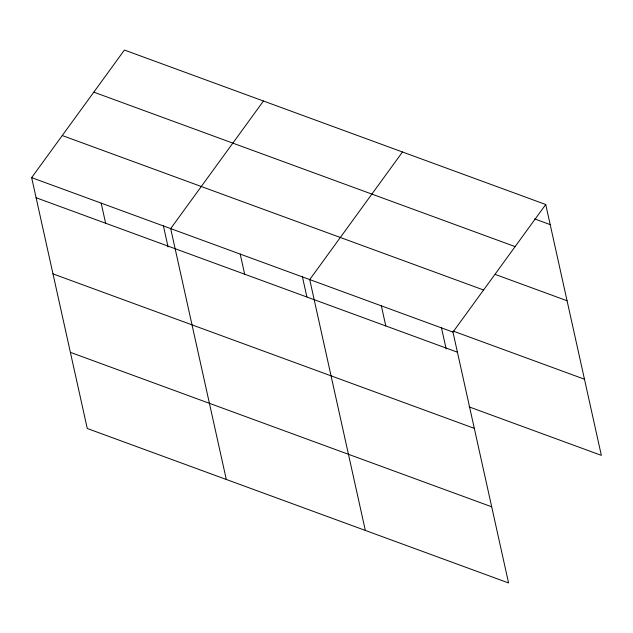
<?xml version="1.0" encoding="UTF-8"?>
<svg xmlns="http://www.w3.org/2000/svg" width="633" height="633" viewBox="0 0 633 633"><rect width="100%" height="100%" fill="white"/><g stroke="black" fill="none" stroke-linecap="round" stroke-linejoin="round"><path stroke-width="0.95" d="M545.733 204.506L452.967 332.096L508.576 582.953L87.267 428.494L31.65 177.636L124.424 50.047L545.733 204.506L601.35 455.364L469.124 406.884M263.455 101.019L170.681 228.608L226.298 479.466M402.485 151.991L309.719 279.58L365.336 530.438M534.584 218.891L550.196 224.612M93.803 92.149L515.12 246.609M495.449 274.5L567.073 300.762M62.263 135.533L483.58 289.993M453.157 331.075L584.465 379.214M31.65 177.636L452.967 332.096M36.105 197.741L457.422 352.201M52.99 273.891L474.307 428.351M70.382 352.344L491.699 506.804M441.438 327.665L446.138 348.87M381.343 305.834L385.798 325.948M302.4 276.692L306.886 296.932M240.2 254.094L244.662 274.2M163.369 225.72L168.069 246.925M101.169 203.122L105.624 223.227"/></g></svg>
